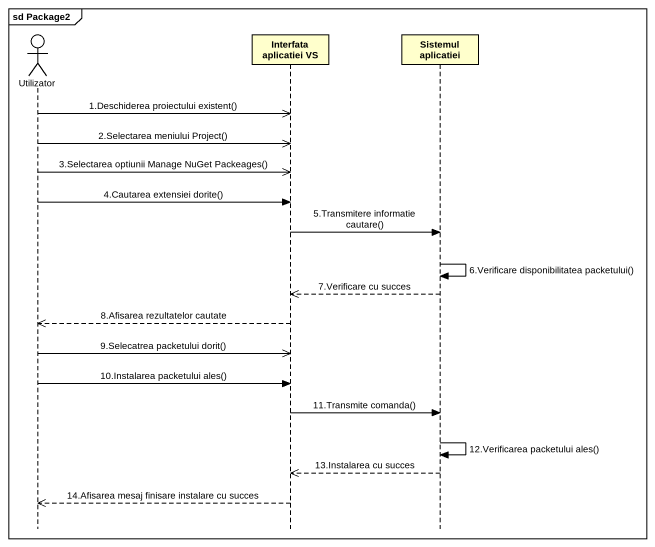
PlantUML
@startuml
mainframe sd Package2
hide footbox
actor Utilizator
participant "Interfata aplicatiei VS" as Interfata_aplicatiei_VS
participant "Sistemul aplicatiei" as Sistemul_aplicatiei

Utilizator ->> Interfata_aplicatiei_VS : 1.Deschiderea proiectului existent()
Utilizator ->> Interfata_aplicatiei_VS : 2.Selectarea meniului Project()
Utilizator ->> Interfata_aplicatiei_VS : 3.Selectarea optiunii Manage NuGet Packeages()
Utilizator -> Interfata_aplicatiei_VS : 4.Cautarea extensiei dorite()
Interfata_aplicatiei_VS -> Sistemul_aplicatiei : 5.Transmitere informatie cautare()
Sistemul_aplicatiei -> Sistemul_aplicatiei : 6.Verificare disponibilitatea packetului()
Sistemul_aplicatiei -->> Interfata_aplicatiei_VS : 7.Verificare cu succes
Interfata_aplicatiei_VS -->> Utilizator : 8.Afisarea rezultatelor cautate
Utilizator ->> Interfata_aplicatiei_VS : 9.Selecatrea packetului dorit()
Utilizator -> Interfata_aplicatiei_VS : 10.Instalarea packetului ales()
Interfata_aplicatiei_VS -> Sistemul_aplicatiei : 11.Transmite comanda()
Sistemul_aplicatiei -> Sistemul_aplicatiei : 12.Verificarea packetului ales()
Sistemul_aplicatiei -->> Interfata_aplicatiei_VS : 13.Instalarea cu succes
Interfata_aplicatiei_VS -->> Utilizator : 14.Afisarea mesaj finisare instalare cu succes
@enduml
